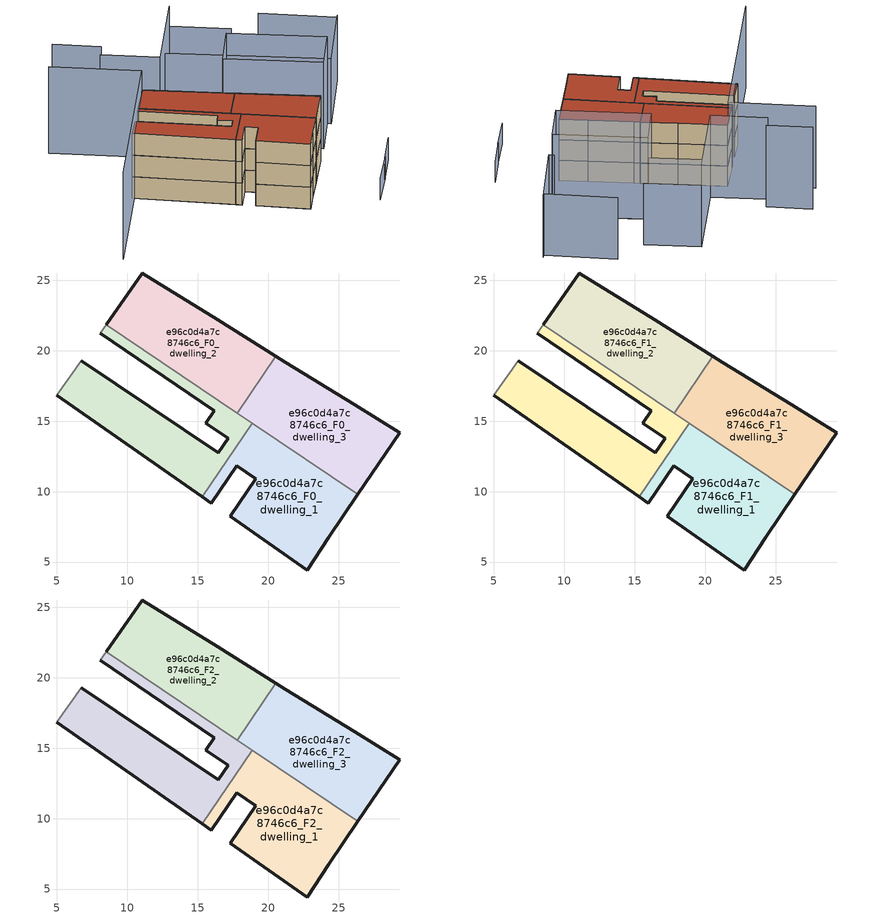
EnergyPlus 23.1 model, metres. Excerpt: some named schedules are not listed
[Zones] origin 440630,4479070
e96c0d4a7c8746c6_F0_dwelling_0
 floor ground (EU_floor_Construction): 15.33,9.62 18.86,14.86 8.5,21.83 8.09,21.24 16.16,15.76 15.57,14.84 17.15,13.79 16.45,12.76 6.74,19.31 5,16.84 z0
 wall outside (EU_wall_Construction): 15.33,9.62 5,16.84 / 6.74,19.31 16.45,12.76 17.15,13.79 15.57,14.84 16.16,15.76 8.09,21.24 z0:3
 wall adiabatic (EU_wall_Construction): 8.09,21.24 8.5,21.83 / 5,16.84 6.74,19.31 z0:3
 wall to e96c0d4a7c8746c6_F0_dwelling_1 (EU_wall_Construction): 18.86,14.86 15.33,9.62 z0:3
 wall to e96c0d4a7c8746c6_F0_dwelling_2 (EU_wall_Construction): 8.5,21.83 17.8,15.57 z0:3
 wall to e96c0d4a7c8746c6_F0_dwelling_3 (EU_wall_Construction): 17.8,15.57 18.86,14.86 z0:3
e96c0d4a7c8746c6_F0_dwelling_1
 floor ground (EU_floor_Construction): 24.29,6.75 26.37,9.8 18.86,14.86 15.33,9.62 15.98,9.18 17.76,11.83 19.11,10.93 17.33,8.25 22.79,4.44 z0
 wall outside (EU_wall_Construction): 26.37,9.8 24.29,6.75 22.79,4.44 17.33,8.25 19.11,10.93 17.76,11.83 15.98,9.18 15.33,9.62 z0:3
 wall to e96c0d4a7c8746c6_F0_dwelling_3 (EU_wall_Construction): 18.86,14.86 26.37,9.8 z0:3
e96c0d4a7c8746c6_F0_dwelling_2
 floor ground (EU_floor_Construction): 17.8,15.57 20.53,19.62 16.42,22.21 11.08,25.52 8.5,21.83 z0
 wall outside (EU_wall_Construction): 8.5,21.83 11.08,25.52 16.42,22.21 20.53,19.62 z0:3
 wall to e96c0d4a7c8746c6_F0_dwelling_3 (EU_wall_Construction): 20.53,19.62 17.8,15.57 z0:3
e96c0d4a7c8746c6_F0_dwelling_3
 floor ground (EU_floor_Construction): 26.37,9.8 29.34,14.17 26.13,16.16 21.22,19.19 20.53,19.62 17.8,15.57 z0
 wall outside (EU_wall_Construction): 20.53,19.62 21.22,19.19 26.13,16.16 29.34,14.17 26.37,9.8 z0:3
e96c0d4a7c8746c6_F1_dwelling_0
 floor to e96c0d4a7c8746c6_F0_dwelling_0 (EU_floor_Construction): 15.33,9.62 18.86,14.86 8.5,21.83 8.08,21.24 16.16,15.76 15.57,14.84 17.15,13.79 16.44,12.76 6.74,19.31 5,16.84 z3
 wall outside (EU_wall_Construction): 15.33,9.62 5,16.84 / 6.74,19.31 16.45,12.76 17.15,13.79 15.57,14.84 16.16,15.76 8.09,21.24 z3:6
 wall adiabatic (EU_wall_Construction): 8.09,21.24 8.5,21.83 / 5,16.84 6.74,19.31 z3:6
 wall to e96c0d4a7c8746c6_F1_dwelling_1 (EU_wall_Construction): 18.86,14.86 15.33,9.62 z3:6
 wall to e96c0d4a7c8746c6_F1_dwelling_2 (EU_wall_Construction): 8.5,21.83 17.8,15.57 z3:6
 wall to e96c0d4a7c8746c6_F1_dwelling_3 (EU_wall_Construction): 17.8,15.57 18.86,14.86 z3:6
e96c0d4a7c8746c6_F1_dwelling_1
 floor to e96c0d4a7c8746c6_F0_dwelling_1 (EU_floor_Construction): 24.29,6.75 26.37,9.8 18.86,14.86 15.33,9.62 15.98,9.18 17.76,11.83 19.11,10.93 17.32,8.25 22.79,4.44 z3
 wall outside (EU_wall_Construction): 26.37,9.8 24.29,6.75 22.79,4.44 17.33,8.25 19.11,10.93 17.76,11.83 15.98,9.18 15.33,9.62 z3:6
 wall to e96c0d4a7c8746c6_F1_dwelling_3 (EU_wall_Construction): 18.86,14.86 26.37,9.8 z3:6
e96c0d4a7c8746c6_F1_dwelling_2
 floor to e96c0d4a7c8746c6_F0_dwelling_2 (EU_floor_Construction): 17.8,15.57 20.53,19.62 16.42,22.21 11.08,25.52 8.5,21.83 z3
 wall outside (EU_wall_Construction): 8.5,21.83 11.08,25.52 16.42,22.21 20.53,19.62 z3:6
 wall to e96c0d4a7c8746c6_F1_dwelling_3 (EU_wall_Construction): 20.53,19.62 17.8,15.57 z3:6
e96c0d4a7c8746c6_F1_dwelling_3
 floor to e96c0d4a7c8746c6_F0_dwelling_3 (EU_floor_Construction): 26.37,9.8 29.34,14.17 26.13,16.16 21.22,19.19 20.53,19.62 17.8,15.57 z3
 wall outside (EU_wall_Construction): 20.53,19.62 21.22,19.19 26.13,16.16 29.34,14.17 26.37,9.8 z3:6
e96c0d4a7c8746c6_F2_dwelling_0
 floor to e96c0d4a7c8746c6_F1_dwelling_0 (EU_floor_Construction): 15.33,9.62 18.86,14.86 8.5,21.83 8.08,21.24 16.16,15.76 15.57,14.84 17.15,13.79 16.44,12.76 6.74,19.31 5,16.84 z6
 wall outside (EU_wall_Construction): 15.33,9.62 5,16.84 / 6.74,19.31 16.45,12.76 17.15,13.79 15.57,14.84 16.16,15.76 8.09,21.24 z6:9
 wall adiabatic (EU_wall_Construction): 8.09,21.24 8.5,21.83 / 5,16.84 6.74,19.31 z6:9
 wall to e96c0d4a7c8746c6_F2_dwelling_1 (EU_wall_Construction): 18.86,14.86 15.33,9.62 z6:9
 wall to e96c0d4a7c8746c6_F2_dwelling_2 (EU_wall_Construction): 8.5,21.83 17.8,15.57 z6:9
 wall to e96c0d4a7c8746c6_F2_dwelling_3 (EU_wall_Construction): 17.8,15.57 18.86,14.86 z6:9
 roof outside (EU_roof_Construction): 16.16,15.76 8.09,21.24 8.5,21.83 18.86,14.86 15.33,9.62 5,16.84 6.74,19.31 16.45,12.76 17.15,13.79 15.57,14.84 z9
e96c0d4a7c8746c6_F2_dwelling_1
 floor to e96c0d4a7c8746c6_F1_dwelling_1 (EU_floor_Construction): 24.29,6.75 26.37,9.8 18.86,14.86 15.33,9.62 15.98,9.18 17.76,11.83 19.11,10.93 17.32,8.25 22.79,4.44 z6
 wall outside (EU_wall_Construction): 26.37,9.8 24.29,6.75 22.79,4.44 17.33,8.25 19.11,10.93 17.76,11.83 15.98,9.18 15.33,9.62 z6:9
 wall to e96c0d4a7c8746c6_F2_dwelling_3 (EU_wall_Construction): 18.86,14.86 26.37,9.8 z6:9
 roof outside (EU_roof_Construction): 26.37,9.8 24.29,6.75 22.79,4.44 17.33,8.25 19.11,10.93 17.76,11.83 15.98,9.18 15.33,9.62 18.86,14.86 z9
e96c0d4a7c8746c6_F2_dwelling_2
 floor to e96c0d4a7c8746c6_F1_dwelling_2 (EU_floor_Construction): 17.8,15.57 20.53,19.62 16.42,22.21 11.08,25.52 8.5,21.83 z6
 wall outside (EU_wall_Construction): 8.5,21.83 11.08,25.52 16.42,22.21 20.53,19.62 z6:9
 wall to e96c0d4a7c8746c6_F2_dwelling_3 (EU_wall_Construction): 20.53,19.62 17.8,15.57 z6:9
 roof outside (EU_roof_Construction): 16.42,22.21 20.53,19.62 17.8,15.57 8.5,21.83 11.08,25.52 z9
e96c0d4a7c8746c6_F2_dwelling_3
 floor to e96c0d4a7c8746c6_F1_dwelling_3 (EU_floor_Construction): 26.37,9.8 29.34,14.17 26.13,16.16 21.22,19.19 20.53,19.62 17.8,15.57 z6
 wall outside (EU_wall_Construction): 20.53,19.62 21.22,19.19 26.13,16.16 29.34,14.17 26.37,9.8 z6:9
 roof outside (EU_roof_Construction): 26.13,16.16 29.34,14.17 26.37,9.8 17.8,15.57 20.53,19.62 21.22,19.19 z9
shading: 31.26,2.48 34.18,6.8 / 34.01,6.54 36.62,10.64 z0:3; 1.35,31.15 10.73,25.03 / 10.73,25.03 -2.76,4.36 / 9.18,32.43 4.19,35.69 / 21,37.27 14.25,26.87 / 14.25,26.87 8.14,30.83 / 23.94,28.22 34.28,21.79 / 34.28,21.79 31.05,16.59 / 31.05,16.59 20.71,23.01 / 20.71,23.01 23.94,28.22 z0:12; 40.21,30.45 34.67,21.54 / 34.67,21.54 17.63,32.12 / 39.96,30.06 32.06,35.33 / 27.44,33.6 21.15,37.53 z0:9
[Building]
EU S2 Campaign: North Axis=0; Terrain=City; Solar Distribution=FullExterior
[Site:Location]
Madrid: Latitude=40.5; Longitude=-3.5; Time Zone=1; Elevation=609
[SizingPeriod:WeatherFileDays]
AnnualSizingPeriod: Begin Month=1; Begin Day of Month=1; End Month=12; End Day of Month=31; Day of Week for Start Day=Monday; Use Weather File Daylight Saving Period=No; Use Weather File Rain and Snow Indicators=No
[MATERIAL]
EU_InternalMass_Material: Roughness=MediumRough; Thickness=0.1; Conductivity=1; Density=1800; Specific Heat=900; Thermal Absorptance=0.9; Solar Absorptance=0.7; Visible Absorptance=0.7
[MATERIAL:NOMASS] Roughness=MediumRough; Thermal Absorptance=0.9; Solar Absorptance=0.7; Visible Absorptance=0.7
Name | Thermal Resistance
EU_wall_NoMass | 0.419739
EU_roof_NoMass | 0.352165
EU_floor_NoMass | 0.608284
[CONSTRUCTION]
EU_wall_Construction: EU_wall_NoMass
EU_roof_Construction: EU_roof_NoMass
EU_floor_Construction: EU_floor_NoMass
EU_InternalMass_Construction: EU_InternalMass_Material
[ZONE] Type=1; Multiplier=1; Ceiling Height=autocalculate; Floor Area=autocalculate; Part of Total Floor Area=Yes
Name | Volume
e96c0d4a7c8746c6_F0_dwelling_0; e96c0d4a7c8746c6_F1_dwelling_0; e96c0d4a7c8746c6_F2_dwelling_0 | 157.514
e96c0d4a7c8746c6_F0_dwelling_1; e96c0d4a7c8746c6_F1_dwelling_1; e96c0d4a7c8746c6_F2_dwelling_1 | 157.534
e96c0d4a7c8746c6_F0_dwelling_2; e96c0d4a7c8746c6_F1_dwelling_2; e96c0d4a7c8746c6_F2_dwelling_2 | 157.541
e96c0d4a7c8746c6_F0_dwelling_3 | 157.548
e96c0d4a7c8746c6_F1_dwelling_3; e96c0d4a7c8746c6_F2_dwelling_3 | 157.547
[INTERNALMASS] Construction=EU_InternalMass_Construction
Name | Zone or ZoneList | Surface Area
e96c0d4a7c8746c6_F0_dwelling_0_EU_InternalMass | e96c0d4a7c8746c6_F0_dwelling_0 | 52.5049
e96c0d4a7c8746c6_F0_dwelling_1_EU_InternalMass | e96c0d4a7c8746c6_F0_dwelling_1 | 52.5114
e96c0d4a7c8746c6_F0_dwelling_2_EU_InternalMass | e96c0d4a7c8746c6_F0_dwelling_2 | 52.5137
e96c0d4a7c8746c6_F0_dwelling_3_EU_InternalMass | e96c0d4a7c8746c6_F0_dwelling_3 | 52.5159
e96c0d4a7c8746c6_F1_dwelling_0_EU_InternalMass | e96c0d4a7c8746c6_F1_dwelling_0 | 52.5049
e96c0d4a7c8746c6_F1_dwelling_1_EU_InternalMass | e96c0d4a7c8746c6_F1_dwelling_1 | 52.5114
e96c0d4a7c8746c6_F1_dwelling_2_EU_InternalMass | e96c0d4a7c8746c6_F1_dwelling_2 | 52.5137
e96c0d4a7c8746c6_F1_dwelling_3_EU_InternalMass | e96c0d4a7c8746c6_F1_dwelling_3 | 52.5159
e96c0d4a7c8746c6_F2_dwelling_0_EU_InternalMass | e96c0d4a7c8746c6_F2_dwelling_0 | 52.5049
e96c0d4a7c8746c6_F2_dwelling_1_EU_InternalMass | e96c0d4a7c8746c6_F2_dwelling_1 | 52.5114
e96c0d4a7c8746c6_F2_dwelling_2_EU_InternalMass | e96c0d4a7c8746c6_F2_dwelling_2 | 52.5137
e96c0d4a7c8746c6_F2_dwelling_3_EU_InternalMass | e96c0d4a7c8746c6_F2_dwelling_3 | 52.5159
[OTHEREQUIPMENT] Fuel Type=Electricity; Design Level Calculation Method=Watts/Area; Power per Zone Floor Area=1; Fraction Latent=0; Fraction Radiant=0; Fraction Lost=0; Carbon Dioxide Generation Rate=0; EndUse Subcategory=EU_Step8_InternalGains
Name | Zone or ZoneList or Space or SpaceList | Schedule
EU_Step8_InternalGain_e96c0d4a7c8746c6_F0_dwelling_0_f000 | e96c0d4a7c8746c6_F0_dwelling_0 | EU_Step8_GainSchedule_e96c0d4a7c8746c6_F0_dwelling_0_f000
EU_Step8_InternalGain_e96c0d4a7c8746c6_F0_dwelling_1_f000 | e96c0d4a7c8746c6_F0_dwelling_1 | EU_Step8_GainSchedule_e96c0d4a7c8746c6_F0_dwelling_1_f000
EU_Step8_InternalGain_e96c0d4a7c8746c6_F0_dwelling_2_f000 | e96c0d4a7c8746c6_F0_dwelling_2 | EU_Step8_GainSchedule_e96c0d4a7c8746c6_F0_dwelling_2_f000
EU_Step8_InternalGain_e96c0d4a7c8746c6_F0_dwelling_3_f000 | e96c0d4a7c8746c6_F0_dwelling_3 | EU_Step8_GainSchedule_e96c0d4a7c8746c6_F0_dwelling_3_f000
EU_Step8_InternalGain_e96c0d4a7c8746c6_F1_dwelling_0_f000 | e96c0d4a7c8746c6_F1_dwelling_0 | EU_Step8_GainSchedule_e96c0d4a7c8746c6_F1_dwelling_0_f000
EU_Step8_InternalGain_e96c0d4a7c8746c6_F1_dwelling_1_f000 | e96c0d4a7c8746c6_F1_dwelling_1 | EU_Step8_GainSchedule_e96c0d4a7c8746c6_F1_dwelling_1_f000
EU_Step8_InternalGain_e96c0d4a7c8746c6_F1_dwelling_2_f000 | e96c0d4a7c8746c6_F1_dwelling_2 | EU_Step8_GainSchedule_e96c0d4a7c8746c6_F1_dwelling_2_f000
EU_Step8_InternalGain_e96c0d4a7c8746c6_F1_dwelling_3_f000 | e96c0d4a7c8746c6_F1_dwelling_3 | EU_Step8_GainSchedule_e96c0d4a7c8746c6_F1_dwelling_3_f000
EU_Step8_InternalGain_e96c0d4a7c8746c6_F2_dwelling_0_f000 | e96c0d4a7c8746c6_F2_dwelling_0 | EU_Step8_GainSchedule_e96c0d4a7c8746c6_F2_dwelling_0_f000
EU_Step8_InternalGain_e96c0d4a7c8746c6_F2_dwelling_1_f000 | e96c0d4a7c8746c6_F2_dwelling_1 | EU_Step8_GainSchedule_e96c0d4a7c8746c6_F2_dwelling_1_f000
EU_Step8_InternalGain_e96c0d4a7c8746c6_F2_dwelling_2_f000 | e96c0d4a7c8746c6_F2_dwelling_2 | EU_Step8_GainSchedule_e96c0d4a7c8746c6_F2_dwelling_2_f000
EU_Step8_InternalGain_e96c0d4a7c8746c6_F2_dwelling_3_f000 | e96c0d4a7c8746c6_F2_dwelling_3 | EU_Step8_GainSchedule_e96c0d4a7c8746c6_F2_dwelling_3_f000
[ZONEVENTILATION:DESIGNFLOWRATE] Schedule=EU_AlwaysOn; Design Flow Rate Calculation Method=AirChanges/Hour; Air Changes per Hour=0.703302; Ventilation Type=Natural; Fan Pressure Rise=0; Fan Total Efficiency=1; Constant Term Coefficient=1; Temperature Term Coefficient=0; Velocity Term Coefficient=0; Velocity Squared Term Coefficient=0; Minimum Indoor Temperature=-100; Maximum Indoor Temperature=100; Delta Temperature=-100; Minimum Outdoor Temperature=-100; Maximum Outdoor Temperature=100; Maximum Wind Speed=40
Name | Zone or ZoneList or Space or SpaceList
EU_ConstantAir_e96c0d4a7c8746c6_F0_dwelling_0 | e96c0d4a7c8746c6_F0_dwelling_0
EU_ConstantAir_e96c0d4a7c8746c6_F0_dwelling_1 | e96c0d4a7c8746c6_F0_dwelling_1
EU_ConstantAir_e96c0d4a7c8746c6_F0_dwelling_2 | e96c0d4a7c8746c6_F0_dwelling_2
EU_ConstantAir_e96c0d4a7c8746c6_F0_dwelling_3 | e96c0d4a7c8746c6_F0_dwelling_3
EU_ConstantAir_e96c0d4a7c8746c6_F1_dwelling_0 | e96c0d4a7c8746c6_F1_dwelling_0
EU_ConstantAir_e96c0d4a7c8746c6_F1_dwelling_1 | e96c0d4a7c8746c6_F1_dwelling_1
EU_ConstantAir_e96c0d4a7c8746c6_F1_dwelling_2 | e96c0d4a7c8746c6_F1_dwelling_2
EU_ConstantAir_e96c0d4a7c8746c6_F1_dwelling_3 | e96c0d4a7c8746c6_F1_dwelling_3
EU_ConstantAir_e96c0d4a7c8746c6_F2_dwelling_0 | e96c0d4a7c8746c6_F2_dwelling_0
EU_ConstantAir_e96c0d4a7c8746c6_F2_dwelling_1 | e96c0d4a7c8746c6_F2_dwelling_1
EU_ConstantAir_e96c0d4a7c8746c6_F2_dwelling_2 | e96c0d4a7c8746c6_F2_dwelling_2
EU_ConstantAir_e96c0d4a7c8746c6_F2_dwelling_3 | e96c0d4a7c8746c6_F2_dwelling_3
[HVACTEMPLATE:THERMOSTAT] Constant Heating Setpoint=20; Constant Cooling Setpoint=50
EU_HeatOnly_e96c0d4a7c8746c6_F0_dwelling_0; EU_HeatOnly_e96c0d4a7c8746c6_F0_dwelling_1; EU_HeatOnly_e96c0d4a7c8746c6_F0_dwelling_2; EU_HeatOnly_e96c0d4a7c8746c6_F0_dwelling_3; EU_HeatOnly_e96c0d4a7c8746c6_F1_dwelling_0; EU_HeatOnly_e96c0d4a7c8746c6_F1_dwelling_1; EU_HeatOnly_e96c0d4a7c8746c6_F1_dwelling_2; EU_HeatOnly_e96c0d4a7c8746c6_F1_dwelling_3; EU_HeatOnly_e96c0d4a7c8746c6_F2_dwelling_0; EU_HeatOnly_e96c0d4a7c8746c6_F2_dwelling_1; EU_HeatOnly_e96c0d4a7c8746c6_F2_dwelling_2; EU_HeatOnly_e96c0d4a7c8746c6_F2_dwelling_3
[HVACTEMPLATE:ZONE:IDEALLOADSAIRSYSTEM] System Availability Schedule=EU_AlwaysOn; Maximum Heating Supply Air Temperature=50; Minimum Cooling Supply Air Temperature=13; Maximum Heating Supply Air Humidity Ratio=0.0156; Minimum Cooling Supply Air Humidity Ratio=0.0077; Heating Limit=NoLimit; Cooling Limit=NoLimit; Heating Availability Schedule=EU_AlwaysOn; Cooling Availability Schedule=EU_CoolingOff; Dehumidification Control Type=ConstantSensibleHeatRatio; Cooling Sensible Heat Ratio=0.7; Dehumidification Setpoint=60; Humidification Control Type=None; Humidification Setpoint=30; Outdoor Air Method=None; Outdoor Air Flow Rate per Person=0.00944; Outdoor Air Flow Rate per Zone Floor Area=0; Outdoor Air Flow Rate per Zone=0; Demand Controlled Ventilation Type=None; Outdoor Air Economizer Type=NoEconomizer; Heat Recovery Type=None; Sensible Heat Recovery Effectiveness=0.7; Latent Heat Recovery Effectiveness=0.65
Name | Template Thermostat
e96c0d4a7c8746c6_F0_dwelling_0 | EU_HeatOnly_e96c0d4a7c8746c6_F0_dwelling_0
e96c0d4a7c8746c6_F0_dwelling_1 | EU_HeatOnly_e96c0d4a7c8746c6_F0_dwelling_1
e96c0d4a7c8746c6_F0_dwelling_2 | EU_HeatOnly_e96c0d4a7c8746c6_F0_dwelling_2
e96c0d4a7c8746c6_F0_dwelling_3 | EU_HeatOnly_e96c0d4a7c8746c6_F0_dwelling_3
e96c0d4a7c8746c6_F1_dwelling_0 | EU_HeatOnly_e96c0d4a7c8746c6_F1_dwelling_0
e96c0d4a7c8746c6_F1_dwelling_1 | EU_HeatOnly_e96c0d4a7c8746c6_F1_dwelling_1
e96c0d4a7c8746c6_F1_dwelling_2 | EU_HeatOnly_e96c0d4a7c8746c6_F1_dwelling_2
e96c0d4a7c8746c6_F1_dwelling_3 | EU_HeatOnly_e96c0d4a7c8746c6_F1_dwelling_3
e96c0d4a7c8746c6_F2_dwelling_0 | EU_HeatOnly_e96c0d4a7c8746c6_F2_dwelling_0
e96c0d4a7c8746c6_F2_dwelling_1 | EU_HeatOnly_e96c0d4a7c8746c6_F2_dwelling_1
e96c0d4a7c8746c6_F2_dwelling_2 | EU_HeatOnly_e96c0d4a7c8746c6_F2_dwelling_2
e96c0d4a7c8746c6_F2_dwelling_3 | EU_HeatOnly_e96c0d4a7c8746c6_F2_dwelling_3
[SIZING:ZONE] Zone Cooling Design Supply Air Temperature Input Method=SupplyAirTemperature; Zone Cooling Design Supply Air Temperature=13; Zone Heating Design Supply Air Temperature Input Method=SupplyAirTemperature; Zone Heating Design Supply Air Temperature=50; Zone Cooling Design Supply Air Humidity Ratio=0.008; Zone Heating Design Supply Air Humidity Ratio=0.008; Cooling Design Air Flow Method=DesignDay; Cooling Design Air Flow Rate=0; Cooling Minimum Air Flow per Zone Floor Area=0.000762; Cooling Minimum Air Flow=0; Cooling Minimum Air Flow Fraction=0.2; Heating Design Air Flow Method=DesignDay; Heating Design Air Flow Rate=0; Heating Maximum Air Flow per Zone Floor Area=0.002032; Heating Maximum Air Flow=0.141576; Heating Maximum Air Flow Fraction=0.3; Account for Dedicated Outdoor Air System=No; Dedicated Outdoor Air System Control Strategy=NeutralSupplyAir; Dedicated Outdoor Air Low Setpoint Temperature for Design=autosize; Dedicated Outdoor Air High Setpoint Temperature for Design=autosize; Zone Load Sizing Method=Sensible Load Only No Latent Load; Zone Latent Cooling Design Supply Air Humidity Ratio Input Method=HumidityRatioDifference; Zone Cooling Design Supply Air Humidity Ratio Difference=0.005; Zone Latent Heating Design Supply Air Humidity Ratio Input Method=HumidityRatioDifference; Zone Humidification Design Supply Air Humidity Ratio Difference=0.005
e96c0d4a7c8746c6_F0_dwelling_0; e96c0d4a7c8746c6_F0_dwelling_1; e96c0d4a7c8746c6_F0_dwelling_2; e96c0d4a7c8746c6_F0_dwelling_3; e96c0d4a7c8746c6_F1_dwelling_0; e96c0d4a7c8746c6_F1_dwelling_1; e96c0d4a7c8746c6_F1_dwelling_2; e96c0d4a7c8746c6_F1_dwelling_3; e96c0d4a7c8746c6_F2_dwelling_0; e96c0d4a7c8746c6_F2_dwelling_1; e96c0d4a7c8746c6_F2_dwelling_2; e96c0d4a7c8746c6_F2_dwelling_3
[SCHEDULE:FILE] Column Number=1; Rows to Skip at Top=0; Number of Hours of Data=8760; Column Separator=Comma; Interpolate to Timestep=No; Minutes per Item=60; Adjust Schedule for Daylight Savings=Yes
Name | File
EU_Step8_GainSchedule_e96c0d4a7c8746c6_F0_dwelling_0_f000 | ../../schedules/e96c0d4a7c8746c6/e96c0d4a7c8746c6_F0_dwelling_0_f000_gain.csv
EU_Step8_GainSchedule_e96c0d4a7c8746c6_F0_dwelling_1_f000 | ../../schedules/e96c0d4a7c8746c6/e96c0d4a7c8746c6_F0_dwelling_1_f000_gain.csv
EU_Step8_GainSchedule_e96c0d4a7c8746c6_F0_dwelling_2_f000 | ../../schedules/e96c0d4a7c8746c6/e96c0d4a7c8746c6_F0_dwelling_2_f000_gain.csv
EU_Step8_GainSchedule_e96c0d4a7c8746c6_F0_dwelling_3_f000 | ../../schedules/e96c0d4a7c8746c6/e96c0d4a7c8746c6_F0_dwelling_3_f000_gain.csv
EU_Step8_GainSchedule_e96c0d4a7c8746c6_F1_dwelling_0_f000 | ../../schedules/e96c0d4a7c8746c6/e96c0d4a7c8746c6_F1_dwelling_0_f000_gain.csv
EU_Step8_GainSchedule_e96c0d4a7c8746c6_F1_dwelling_1_f000 | ../../schedules/e96c0d4a7c8746c6/e96c0d4a7c8746c6_F1_dwelling_1_f000_gain.csv
EU_Step8_GainSchedule_e96c0d4a7c8746c6_F1_dwelling_2_f000 | ../../schedules/e96c0d4a7c8746c6/e96c0d4a7c8746c6_F1_dwelling_2_f000_gain.csv
EU_Step8_GainSchedule_e96c0d4a7c8746c6_F1_dwelling_3_f000 | ../../schedules/e96c0d4a7c8746c6/e96c0d4a7c8746c6_F1_dwelling_3_f000_gain.csv
EU_Step8_GainSchedule_e96c0d4a7c8746c6_F2_dwelling_0_f000 | ../../schedules/e96c0d4a7c8746c6/e96c0d4a7c8746c6_F2_dwelling_0_f000_gain.csv
EU_Step8_GainSchedule_e96c0d4a7c8746c6_F2_dwelling_1_f000 | ../../schedules/e96c0d4a7c8746c6/e96c0d4a7c8746c6_F2_dwelling_1_f000_gain.csv
